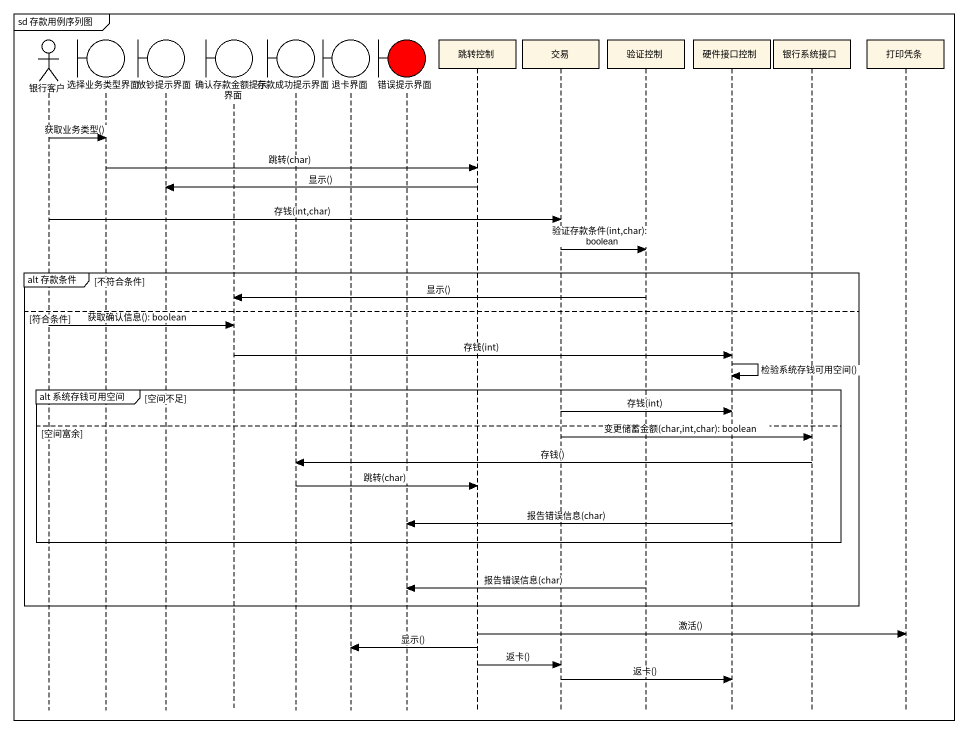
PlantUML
@startuml
mainframe sd 存款用例序列图
hide footbox
actor 银行客户
boundary 选择业务类型界面
boundary 放钞提示界面
boundary 确认存款金额提示界面
boundary 存款成功提示界面
boundary 退卡界面
boundary 错误提示界面 #FF0000
participant 跳转控制
participant 交易
participant 验证控制
participant 硬件接口控制
participant 银行系统接口
participant 打印凭条

银行客户 -> 选择业务类型界面 : 获取业务类型()
选择业务类型界面 -> 跳转控制 : 跳转(char)
跳转控制 -> 放钞提示界面 : 显示()
银行客户 -> 交易 : 存钱(int,char)
交易 -> 验证控制 : 验证存款条件(int,char): boolean
group alt 存款条件 [不符合条件]
  验证控制 -> 确认存款金额提示界面 : 显示()
else 符合条件
  银行客户 -> 确认存款金额提示界面 : 获取确认信息(): boolean
  确认存款金额提示界面 -> 硬件接口控制 : 存钱(int)
  硬件接口控制 -> 硬件接口控制 : 检验系统存钱可用空间()
  group alt 系统存钱可用空间 [空间不足]
    交易 -> 硬件接口控制 : 存钱(int)
  else 空间富余
    交易 -> 银行系统接口 : 变更储蓄金额(char,int,char): boolean
    银行系统接口 -> 存款成功提示界面 : 存钱()
    存款成功提示界面 -> 跳转控制 : 跳转(char)
    硬件接口控制 -> 错误提示界面 : 报告错误信息(char)
  end
  验证控制 -> 错误提示界面 : 报告错误信息(char)
end
跳转控制 -> 打印凭条 : 激活()
跳转控制 -> 退卡界面 : 显示()
跳转控制 -> 交易 : 返卡()
交易 -> 硬件接口控制 : 返卡()
@enduml
